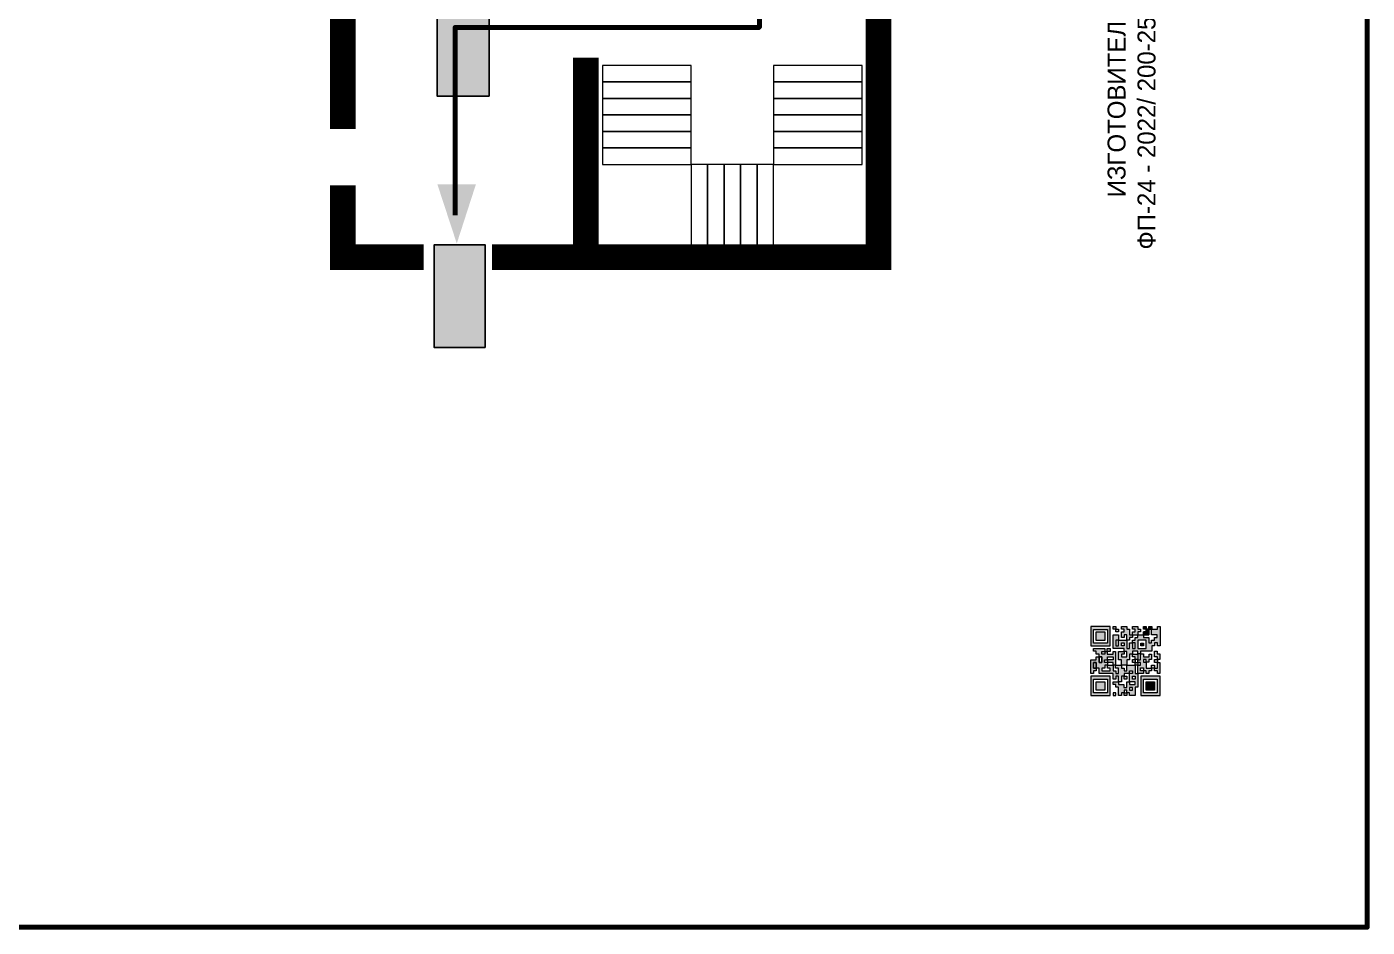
# Model space of a CAD drawing. Header units: millimetres. Extents: x 13810 to 67229, y 12374 to 21950.
# Drawn here: x 40703.6 to 40912.7, y 19087 to 19227.5 of the extents above; entities that cross this region are included whole.
import ezdxf

# ---------------------------------------------------------------- set-up
doc = ezdxf.new("R2010")
doc.units = ezdxf.units.MM
doc.layers.add('План_Штампы', color=7, linetype='Continuous')
doc.styles.add('обычный', font='arial.ttf')

# ---------------------------------------------------------------- blocks, each defined once
blk = doc.blocks.new('QR')
at = {"lineweight": 0}
h = blk.add_hatch(color=256, dxfattribs=at)
h.dxf.hatch_style = 1
h.paths.add_polyline_path([(9241.16, 2687.38), (9242.01, 2687.38), (9242.01, 2687.83), (9241.59, 2687.83), (9241.59, 2688.68), (9239.45, 2688.68), (9239.45, 2688.25), (9239.86, 2688.25), (9239.86, 2687.83), (9240.29, 2687.83), (9240.29, 2688.25), (9241.16, 2688.25), (9241.16, 2687.83), (9240.29, 2687.83), (9240.29, 2687.38), (9239.45, 2687.38), (9239.45, 2685.22), (9238.57, 2685.22), (9238.57, 2684.8), (9239.02, 2684.8), (9239.02, 2684.37), (9238.13, 2684.37), (9238.13, 2683.92), (9239.02, 2683.92), (9239.02, 2683.5), (9239.44, 2683.5), (9239.44, 2682.64), (9239.87, 2682.64), (9239.87, 2682.18), (9239.44, 2682.18), (9239.44, 2682.64), (9238.13, 2682.64), (9238.13, 2681.76), (9237.71, 2681.76), (9237.71, 2682.64), (9238.13, 2682.64), (9238.13, 2683.07), (9237.27, 2683.07), (9237.27, 2683.51), (9237.71, 2683.51), (9237.71, 2684.37), (9238.13, 2684.37), (9238.13, 2685.22), (9237.71, 2685.22), (9237.71, 2684.8), (9237.28, 2684.8), (9237.28, 2684.38), (9235.98, 2684.38), (9235.98, 2683.92), (9236.4, 2683.92), (9236.4, 2683.49), (9236.84, 2683.49), (9236.84, 2683.07), (9236.4, 2683.07), (9236.4, 2682.64), (9235.98, 2682.64), (9235.98, 2681.76), (9237.29, 2681.76), (9237.29, 2681.33), (9239.43, 2681.33), (9239.43, 2681.76), (9240.74, 2681.76), (9240.74, 2683.05), (9239.87, 2683.05), (9239.87, 2683.5), (9240.29, 2683.5), (9240.29, 2683.91), (9240.74, 2683.91), (9240.74, 2684.81), (9240.29, 2684.81), (9240.29, 2684.79), (9240.29, 2684.37), (9239.45, 2684.37), (9239.45, 2684.8), (9239.87, 2684.8), (9239.87, 2685.21), (9240.74, 2685.21), (9240.74, 2686.1), (9240.29, 2686.1), (9240.29, 2685.64), (9239.86, 2685.64), (9239.86, 2686.95), (9240.29, 2686.95), (9240.29, 2686.52), (9240.74, 2686.52), (9240.74, 2686.1), (9241.16, 2686.1), (9241.16, 2686.53), (9241.59, 2686.53), (9241.59, 2686.1), (9242.02, 2686.1), (9242.02, 2685.21), (9241.59, 2685.21), (9241.59, 2686.1), (9241.16, 2686.1), (9241.16, 2685.21), (9240.74, 2685.21), (9240.74, 2684.81), (9242.89, 2684.81), (9242.89, 2685.22), (9242.47, 2685.22), (9242.47, 2686.11), (9242.89, 2686.11), (9242.89, 2686.52), (9242.46, 2686.52), (9242.46, 2686.95), (9242.89, 2686.95), (9242.89, 2686.52), (9243.32, 2686.52), (9243.32, 2688.26), (9242.9, 2688.26), (9242.9, 2687.83), (9242.47, 2687.83), (9242.47, 2687.38), (9242.01, 2687.38), (9242.01, 2686.94), (9241.16, 2686.94)])
h.paths.add_polyline_path([(9239.02, 2682.18), (9239.02, 2681.76), (9238.54, 2681.76), (9238.54, 2682.18)], flags=16)
h.paths.add_polyline_path([(9237.27, 2682.65), (9237.27, 2682.19), (9236.83, 2682.19), (9236.83, 2682.65)], flags=16)
h = blk.add_hatch(color=256, dxfattribs=at)
h.dxf.hatch_style = 1
h.paths.add_polyline_path([(9238.15, 2687.83), (9236.83, 2687.83), (9236.83, 2686.52), (9238.15, 2686.52)], flags=0)
h.paths.add_polyline_path([(9239.01, 2685.65), (9239.01, 2688.68), (9235.98, 2688.68), (9235.98, 2685.65)])
h.paths.add_polyline_path([(9236.41, 2686.1), (9236.41, 2688.26), (9238.56, 2688.26), (9238.56, 2686.1)], flags=16)
h.paths.add_polyline_path([(9236.83, 2686.52), (9236.83, 2687.83), (9238.15, 2687.83), (9238.15, 2686.52)], flags=0)
h = blk.add_hatch(color=256, dxfattribs=at)
h.dxf.hatch_style = 1
h.paths.add_polyline_path([(9238.15, 2686.52), (9238.15, 2687.83), (9236.83, 2687.83), (9236.83, 2686.52)])
h.paths.add_polyline_path([(9245.91, 2686.52), (9245.91, 2687.83), (9244.59, 2687.83), (9244.59, 2686.52)], flags=0)
h.paths.add_polyline_path([(9246.77, 2685.65), (9246.77, 2688.68), (9243.74, 2688.68), (9243.74, 2685.65)])
h.paths.add_polyline_path([(9244.17, 2686.1), (9244.17, 2688.26), (9246.32, 2688.26), (9246.32, 2686.1)], flags=16)
h.paths.add_polyline_path([(9244.59, 2686.52), (9244.59, 2687.83), (9245.91, 2687.83), (9245.91, 2686.52)], flags=0)
h = blk.add_hatch(color=256, dxfattribs=at)
h.dxf.hatch_style = 1
h.paths.add_polyline_path([(9240.75, 2681.76), (9240.75, 2681.35), (9241.17, 2681.35), (9241.17, 2681.76)])
h.paths.add_polyline_path([(9241.6, 2682.18), (9241.17, 2682.18), (9241.17, 2681.76), (9241.6, 2681.76)])
h.paths.add_polyline_path([(9242.47, 2681.34), (9242.47, 2682.19), (9242.02, 2682.19), (9242.02, 2681.76), (9241.6, 2681.76), (9241.6, 2681.34)])
h.paths.add_polyline_path([(9239.87, 2678.3), (9239.44, 2678.3), (9239.44, 2677.89), (9241.17, 2677.89), (9241.17, 2678.3), (9240.28, 2678.3), (9240.28, 2678.73), (9239.87, 2678.73)])
h.paths.add_polyline_path([(9240.75, 2678.73), (9240.75, 2679.19), (9240.28, 2679.19), (9240.28, 2678.73)])
h.paths.add_polyline_path([(9241.6, 2678.73), (9241.17, 2678.73), (9241.17, 2678.3), (9241.6, 2678.3)])
h.paths.add_polyline_path([(9242.02, 2678.3), (9241.6, 2678.3), (9241.6, 2677.89), (9242.48, 2677.89), (9242.48, 2678.31), (9242.9, 2678.31), (9242.9, 2678.73), (9242.02, 2678.73)])
h.paths.add_polyline_path([(9246.36, 2684.37), (9246.36, 2684.79), (9245.93, 2684.79), (9245.93, 2684.37)])
h.paths.add_polyline_path([(9246.78, 2685.2), (9246.36, 2685.2), (9246.36, 2684.79), (9246.78, 2684.79)])
h.paths.add_polyline_path([(9245.91, 2687.83), (9244.59, 2687.83), (9244.59, 2686.52), (9245.91, 2686.52)])
h = blk.add_hatch(color=256, dxfattribs=at)
h.dxf.hatch_style = 1
h.paths.add_polyline_path([(9243.32, 2686.11), (9242.89, 2686.11), (9242.89, 2685.64), (9243.32, 2685.64)])
h.paths.add_polyline_path([(9239.02, 2683.07), (9239.02, 2683.5), (9238.56, 2683.5), (9238.56, 2683.07)])
h.paths.add_polyline_path([(9236.4, 2684.8), (9236.4, 2685.22), (9235.98, 2685.22), (9235.98, 2684.8)])
h.paths.add_polyline_path([(9236.4, 2683.07), (9236.4, 2683.49), (9235.98, 2683.49), (9235.98, 2683.07)])
h = blk.add_hatch(color=256, dxfattribs=at)
h.dxf.hatch_style = 1
h.paths.add_polyline_path([(9243.32, 2682.64), (9243.32, 2683.07), (9244.62, 2683.07), (9244.62, 2684.37), (9243.74, 2684.37), (9243.74, 2684.8), (9244.62, 2684.8), (9244.62, 2684.37), (9245.48, 2684.37), (9245.48, 2685.22), (9243.32, 2685.22), (9243.32, 2683.5), (9242.89, 2683.5), (9242.89, 2683.06), (9242.01, 2683.06), (9242.01, 2683.91), (9242.47, 2683.91), (9242.47, 2683.5), (9242.89, 2683.5), (9242.89, 2684.38), (9241.59, 2684.38), (9241.59, 2683.91), (9240.74, 2683.91), (9240.74, 2683.05), (9241.59, 2683.05), (9241.59, 2682.64), (9242.47, 2682.64), (9242.47, 2682.19), (9242.91, 2682.19), (9242.91, 2681.34), (9242.48, 2681.34), (9242.48, 2680.91), (9242.91, 2680.91), (9242.91, 2679.17), (9243.75, 2679.17), (9243.75, 2678.73), (9244.2, 2678.73), (9244.2, 2678.3), (9243.75, 2678.3), (9243.75, 2677.88), (9246.78, 2677.88), (9246.78, 2678.3), (9246.35, 2678.3), (9246.35, 2679.19), (9245.48, 2679.19), (9245.48, 2678.31), (9245.05, 2678.31), (9245.05, 2678.73), (9244.62, 2678.73), (9244.62, 2679.19), (9244.2, 2679.19), (9244.2, 2679.61), (9245.05, 2679.61), (9245.05, 2680.46), (9245.48, 2680.46), (9245.48, 2681.34), (9245.04, 2681.34), (9245.04, 2681.76), (9244.63, 2681.76), (9244.63, 2682.19), (9244.21, 2682.19), (9244.21, 2681.76), (9243.32, 2681.76), (9243.32, 2682.19), (9244.21, 2682.19), (9244.21, 2682.64)])
h.paths.add_polyline_path([(9243.75, 2683.49), (9243.75, 2683.92), (9244.21, 2683.92), (9244.21, 2683.49)], flags=16)
h.paths.add_polyline_path([(9243.32, 2681.34), (9244.63, 2681.34), (9244.63, 2680.04), (9243.32, 2680.04)], flags=16)
h.paths.add_polyline_path([(9243.76, 2680.89), (9244.18, 2680.89), (9244.18, 2680.48), (9243.76, 2680.48)], flags=0)
h = blk.add_hatch(color=256, dxfattribs=at)
h.dxf.hatch_style = 1
h.paths.add_polyline_path([(9246.36, 2683.07), (9246.78, 2683.07), (9246.78, 2683.92), (9246.36, 2683.92), (9246.36, 2683.49), (9245.92, 2683.49), (9245.92, 2683.92), (9245.06, 2683.92), (9245.06, 2683.49), (9245.48, 2683.49), (9245.48, 2683.07), (9244.62, 2683.07), (9244.62, 2682.65), (9245.05, 2682.65), (9245.05, 2682.18), (9245.48, 2682.18), (9245.48, 2682.65), (9246.36, 2682.65)])
h.paths.add_polyline_path([(9246.78, 2682.18), (9246.36, 2682.18), (9246.36, 2681.75), (9245.92, 2681.75), (9245.92, 2682.18), (9245.48, 2682.18), (9245.48, 2681.34), (9245.48, 2681.34), (9245.94, 2681.34), (9245.94, 2680.91), (9246.36, 2680.91), (9246.36, 2681.34), (9246.78, 2681.34)])
h = blk.add_hatch(color=256, dxfattribs=at)
h.dxf.hatch_style = 1
h.paths.add_polyline_path([(9235.98, 2680.9), (9235.98, 2677.86), (9239.02, 2677.86), (9239.02, 2680.9)])
h.paths.add_polyline_path([(9238.57, 2680.48), (9238.57, 2678.32), (9236.41, 2678.32), (9236.41, 2680.48)], flags=16)
h.paths.add_polyline_path([(9238.15, 2680.05), (9238.15, 2678.74), (9236.83, 2678.74), (9236.83, 2680.05)], flags=0)
h = blk.add_hatch(color=256, dxfattribs=at)
h.dxf.hatch_style = 1
h.paths.add_polyline_path([(9242.02, 2680.46), (9242.48, 2680.46), (9242.48, 2680.91), (9241.58, 2680.91), (9241.58, 2681.35), (9241.17, 2681.35), (9241.17, 2680.91), (9240.75, 2680.91), (9240.75, 2681.33), (9239.43, 2681.33), (9239.43, 2680.46), (9239.86, 2680.46), (9239.86, 2680.92), (9240.3, 2680.92), (9240.3, 2680.46), (9239.86, 2680.46), (9239.86, 2680.04), (9239.44, 2680.04), (9239.44, 2679.62), (9239.86, 2679.62), (9239.86, 2679.19), (9240.29, 2679.19), (9240.29, 2680.03), (9241.18, 2680.03), (9241.18, 2680.47), (9241.6, 2680.47), (9241.6, 2680.03), (9241.18, 2680.03), (9241.18, 2679.61), (9241.6, 2679.61), (9241.6, 2679.19), (9242.47, 2679.19), (9242.47, 2679.6), (9242.02, 2679.6)])
h = blk.add_hatch(color=256, dxfattribs=at)
h.dxf.hatch_style = 1
h.paths.add_polyline_path([(9244.18, 2680.48), (9244.18, 2680.89), (9243.76, 2680.89), (9243.76, 2680.48)])
h = blk.add_hatch(color=256, dxfattribs=at)
h.dxf.hatch_style = 1
h.paths.add_polyline_path([(9238.15, 2680.05), (9236.83, 2680.05), (9236.83, 2678.74), (9238.15, 2678.74)])
h = blk.add_hatch(color=256, dxfattribs=at)
h.dxf.hatch_style = 1
h.paths.add_polyline_path([(9245.93, 2680.04), (9245.93, 2680.46), (9245.48, 2680.46), (9245.48, 2679.62), (9246.35, 2679.62), (9246.35, 2680.04)])
h.paths.add_polyline_path([(9246.78, 2680.04), (9246.78, 2680.46), (9246.35, 2680.46), (9246.35, 2680.04)])
h.paths.add_polyline_path([(9246.78, 2679.18), (9246.78, 2679.62), (9246.35, 2679.62), (9246.35, 2679.18)])
for points in [[(9237.71, 2685.22), (9238.13, 2685.22), (9238.13, 2684.37), (9237.71, 2684.37), (9237.71, 2683.51), (9237.27, 2683.51), (9237.27, 2683.07), (9238.13, 2683.07), (9238.13, 2682.64), (9237.71, 2682.64), (9237.71, 2681.76), (9238.13, 2681.76), (9238.13, 2682.64), (9239.44, 2682.64), (9239.44, 2683.5), (9239.02, 2683.5), (9239.02, 2683.07), (9238.56, 2683.07), (9238.56, 2683.5), (9239.02, 2683.5), (9239.02, 2683.92), (9238.13, 2683.92), (9238.13, 2684.37), (9239.02, 2684.37), (9239.02, 2684.8), (9238.57, 2684.8), (9238.57, 2685.22), (9239.45, 2685.22), (9239.45, 2687.38), (9240.29, 2687.38), (9240.29, 2687.83), (9239.86, 2687.83), (9239.86, 2688.25), (9239.45, 2688.25), (9239.45, 2688.68), (9241.59, 2688.68), (9241.59, 2687.83), (9242.01, 2687.83), (9242.01, 2687.38), (9242.47, 2687.38), (9242.47, 2687.83), (9242.9, 2687.83), (9242.9, 2688.26), (9243.32, 2688.26), (9243.32, 2686.52), (9242.89, 2686.52), (9242.89, 2686.11), (9243.32, 2686.11), (9243.32, 2685.64), (9242.89, 2685.64), (9242.89, 2686.11), (9242.47, 2686.11), (9242.47, 2685.22), (9242.89, 2685.22), (9242.89, 2684.81), (9240.74, 2684.81), (9240.74, 2683.91), (9241.59, 2683.91), (9241.59, 2684.38), (9242.89, 2684.38), (9242.89, 2683.5), (9242.47, 2683.5), (9242.47, 2683.91), (9242.01, 2683.91), (9242.01, 2683.06), (9242.89, 2683.06), (9242.89, 2683.5), (9243.32, 2683.5), (9243.32, 2685.22), (9245.48, 2685.22), (9245.48, 2684.37), (9244.62, 2684.37), (9244.62, 2683.07), (9245.48, 2683.07), (9245.48, 2683.49), (9245.06, 2683.49), (9245.06, 2683.92), (9245.92, 2683.92), (9245.92, 2683.49), (9246.36, 2683.49), (9246.36, 2683.92), (9246.78, 2683.92), (9246.78, 2683.07), (9246.36, 2683.07), (9246.36, 2682.65), (9245.48, 2682.65), (9245.48, 2682.18), (9245.92, 2682.18), (9245.92, 2681.75), (9246.36, 2681.75), (9246.36, 2682.18), (9246.78, 2682.18), (9246.78, 2681.34), (9246.36, 2681.34), (9246.36, 2680.91), (9245.94, 2680.91), (9245.94, 2681.34), (9245.48, 2681.34), (9245.48, 2680.46), (9245.93, 2680.46), (9245.93, 2680.04), (9246.35, 2680.04), (9246.35, 2680.46), (9246.78, 2680.46), (9246.78, 2680.04), (9246.78, 2680.04), (9246.35, 2680.04), (9246.35, 2679.62), (9246.78, 2679.62), (9246.78, 2679.18), (9246.35, 2679.18), (9246.35, 2678.3), (9246.78, 2678.3), (9246.78, 2677.88), (9243.75, 2677.88), (9243.75, 2678.3), (9244.2, 2678.3), (9244.2, 2678.73), (9243.75, 2678.73), (9243.75, 2679.17), (9242.91, 2679.17), (9242.91, 2680.91), (9242.48, 2680.91), (9242.48, 2680.46), (9242.02, 2680.46), (9242.02, 2679.6), (9242.47, 2679.6), (9242.47, 2679.19), (9241.6, 2679.19), (9241.6, 2679.61), (9241.18, 2679.61), (9241.18, 2680.03), (9240.29, 2680.03), (9240.29, 2679.19), (9240.75, 2679.19), (9240.75, 2678.73), (9240.28, 2678.73), (9240.28, 2678.3), (9241.17, 2678.3), (9241.17, 2678.73), (9241.6, 2678.73), (9241.6, 2678.3), (9242.02, 2678.3), (9242.02, 2678.73), (9242.9, 2678.73), (9242.9, 2678.31), (9242.48, 2678.31), (9242.48, 2677.89), (9241.6, 2677.89), (9241.6, 2678.3), (9241.17, 2678.3), (9241.17, 2677.89), (9239.44, 2677.89), (9239.44, 2678.3), (9239.87, 2678.3), (9239.87, 2678.73), (9240.28, 2678.73), (9240.28, 2679.19), (9240.29, 2679.19), (9239.86, 2679.19), (9239.86, 2679.62), (9239.44, 2679.62), (9239.44, 2680.04), (9239.86, 2680.04), (9239.86, 2680.46), (9239.43, 2680.46), (9239.43, 2681.33), (9237.29, 2681.33), (9237.29, 2681.76), (9235.98, 2681.76), (9235.98, 2682.64), (9236.4, 2682.64), (9236.4, 2683.07), (9235.98, 2683.07), (9235.98, 2683.49), (9236.4, 2683.49), (9236.4, 2683.92), (9235.98, 2683.92), (9235.98, 2684.38), (9237.28, 2684.38), (9237.28, 2684.8), (9237.71, 2684.8), (9237.71, 2685.22), (9237.92, 2685.22)], [(9240.74, 2686.1), (9240.74, 2686.52), (9240.29, 2686.52), (9240.29, 2686.95), (9239.86, 2686.95), (9239.86, 2685.64), (9240.29, 2685.64), (9240.29, 2686.1), (9240.74, 2686.1), (9240.74, 2686.52)], [(9240.74, 2685.21), (9239.87, 2685.21), (9239.87, 2684.8), (9239.45, 2684.8), (9239.45, 2684.37), (9240.29, 2684.37), (9240.29, 2684.79), (9240.29, 2684.81), (9240.74, 2684.81), (9240.74, 2685.21), (9239.87, 2685.21)], [(9240.74, 2683.05), (9240.74, 2681.76), (9239.43, 2681.76), (9239.43, 2681.33), (9240.75, 2681.33), (9240.75, 2681.35), (9240.75, 2680.91), (9241.17, 2680.91), (9241.17, 2681.35), (9241.58, 2681.35), (9241.58, 2680.91), (9242.48, 2680.91), (9242.48, 2681.34), (9242.91, 2681.34), (9242.91, 2682.19), (9242.47, 2682.19), (9242.47, 2682.64), (9241.59, 2682.64), (9241.59, 2683.05), (9240.74, 2683.05)], [(9240.74, 2683.91), (9240.29, 2683.91), (9240.29, 2683.5), (9239.87, 2683.5), (9239.87, 2683.05), (9240.74, 2683.05), (9240.74, 2683.91)], [(9244.62, 2683.07), (9243.32, 2683.07), (9243.32, 2682.64), (9244.21, 2682.64), (9244.21, 2682.19), (9243.32, 2682.19), (9243.32, 2681.76), (9244.21, 2681.76), (9244.21, 2682.19), (9244.63, 2682.19), (9244.63, 2681.76), (9245.04, 2681.76), (9245.04, 2681.34), (9245.48, 2681.34)], [(9244.62, 2684.37), (9244.62, 2684.8), (9243.74, 2684.8), (9243.74, 2684.37), (9244.62, 2684.37)], [(9245.48, 2682.18), (9245.05, 2682.18), (9245.05, 2682.65), (9244.62, 2682.65), (9244.62, 2683.07)], [(9239.86, 2680.46), (9239.86, 2680.92), (9240.3, 2680.92), (9240.3, 2680.46), (9239.86, 2680.46)], [(9241.6, 2681.76), (9242.02, 2681.76), (9242.02, 2682.19), (9242.47, 2682.19), (9242.47, 2681.34), (9241.6, 2681.34), (9241.6, 2681.76)], [(9245.48, 2682.18), (9245.48, 2681.34)], [(9245.48, 2680.46), (9245.05, 2680.46), (9245.05, 2679.61), (9244.2, 2679.61), (9244.2, 2679.19), (9244.62, 2679.19), (9244.62, 2678.73), (9245.05, 2678.73), (9245.05, 2678.31), (9245.48, 2678.31), (9245.48, 2679.19), (9246.35, 2679.19), (9246.35, 2679.07)], [(9246.35, 2679.62), (9245.48, 2679.62), (9245.48, 2680.46)], [(9245.48, 2680.46), (9245.48, 2679.62), (9246.35, 2679.62), (9246.35, 2680.04), (9245.93, 2680.04), (9245.93, 2680.46), (9245.48, 2680.46), (9245.48, 2679.62)], [(9246.35, 2679.62), (9246.35, 2679.18)]]:
    blk.add_lwpolyline(points, dxfattribs=at)
for points in [[(9235.98, 2685.65), (9239.01, 2685.65), (9239.01, 2688.68), (9235.98, 2688.68)], [(9236.41, 2688.26), (9238.56, 2688.26), (9238.56, 2686.1), (9236.41, 2686.1)], [(9236.83, 2687.83), (9238.15, 2687.83), (9238.15, 2686.52), (9236.83, 2686.52)], [(9240.29, 2687.83), (9241.16, 2687.83), (9241.16, 2688.25), (9240.29, 2688.25)], [(9240.29, 2688.25), (9241.16, 2688.25), (9241.16, 2687.83), (9240.29, 2687.83)], [(9242.01, 2687.38), (9241.16, 2687.38), (9241.16, 2686.94), (9242.01, 2686.94)], [(9241.16, 2687.38), (9242.01, 2687.38), (9242.01, 2686.94), (9241.16, 2686.94)], [(9242.89, 2686.52), (9242.46, 2686.52), (9242.46, 2686.95), (9242.89, 2686.95)], [(9243.74, 2685.65), (9246.77, 2685.65), (9246.77, 2688.68), (9243.74, 2688.68)], [(9244.17, 2688.26), (9246.32, 2688.26), (9246.32, 2686.1), (9244.17, 2686.1)], [(9244.59, 2687.83), (9245.91, 2687.83), (9245.91, 2686.52), (9244.59, 2686.52)], [(9235.98, 2684.8), (9236.4, 2684.8), (9236.4, 2685.22), (9235.98, 2685.22)], [(9241.16, 2686.1), (9240.74, 2686.1), (9240.74, 2685.21), (9241.16, 2685.21)], [(9241.16, 2686.53), (9241.59, 2686.53), (9241.59, 2686.1), (9241.16, 2686.1)], [(9241.59, 2686.1), (9242.02, 2686.1), (9242.02, 2685.21), (9241.59, 2685.21)], [(9246.36, 2685.2), (9246.78, 2685.2), (9246.78, 2684.79), (9246.36, 2684.79)], [(9236.4, 2683.07), (9236.84, 2683.07), (9236.84, 2683.49), (9236.4, 2683.49)], [(9243.75, 2683.92), (9244.21, 2683.92), (9244.21, 2683.49), (9243.75, 2683.49)], [(9245.93, 2684.79), (9246.36, 2684.79), (9246.36, 2684.37), (9245.93, 2684.37)], [(9235.98, 2677.86), (9239.02, 2677.86), (9239.02, 2680.9), (9235.98, 2680.9)], [(9236.83, 2682.19), (9237.27, 2682.19), (9237.27, 2682.65), (9236.83, 2682.65)], [(9238.54, 2682.18), (9239.02, 2682.18), (9239.02, 2681.76), (9238.54, 2681.76)], [(9239.44, 2682.64), (9239.87, 2682.64), (9239.87, 2682.18), (9239.44, 2682.18)], [(9240.75, 2681.76), (9241.17, 2681.76), (9241.17, 2681.35), (9240.75, 2681.35)], [(9241.17, 2682.18), (9241.6, 2682.18), (9241.6, 2681.76), (9241.17, 2681.76)], [(9243.32, 2680.04), (9244.63, 2680.04), (9244.63, 2681.34), (9243.32, 2681.34)], [(9243.76, 2680.89), (9244.18, 2680.89), (9244.18, 2680.48), (9243.76, 2680.48)], [(9236.41, 2680.48), (9238.57, 2680.48), (9238.57, 2678.32), (9236.41, 2678.32)], [(9236.83, 2680.05), (9238.15, 2680.05), (9238.15, 2678.74), (9236.83, 2678.74)], [(9241.18, 2680.03), (9241.6, 2680.03), (9241.6, 2680.47), (9241.18, 2680.47)]]:
    blk.add_lwpolyline(points, close=True, dxfattribs=at)
blk = doc.blocks.new('A$C32E8229D')
at = {"true_color": 0xffffff}
blk.add_hatch(color=7, dxfattribs=at).paths.add_polyline_path([(0, 0), (0, -8), (16, -8), (16, 0)])
h = blk.add_hatch(color=126)
h.paths.add_polyline_path([(0.2, -0.2), (15.8, -0.2), (15.8, -7.8), (0.2, -7.8)])
h.paths.add_polyline_path([(13.49, -2.05), (12.08, -2.05), (11.37, -2.63, 0.162397), (11.29, -2.84), (11.29, -3.63), (10.35, -3.63), (10.35, -4.05), (11.68, -4.05), (11.68, -3.48), (12.26, -4.28), (11.29, -5.1), (11.29, -6.78), (11.85, -6.78), (11.85, -5.44), (12.8, -4.64), (12.8, -5.94), (14.46, -5.94), (14.46, -5.39), (13.45, -5.39), (13.45, -3.97), (12.46, -2.59), (13.15, -2.59), (13.69, -3.34), (14.18, -3)], flags=16)
h.paths.add_polyline_path([(10.74, -1.82, 1), (11.8, -1.82, 1)], flags=16)
h.paths.add_polyline_path([(9.39, -3.59), (5.99, -3.59), (6.56, -3.03), (5.91, -3.03), (5.1, -3.83), (5.91, -4.64), (6.56, -4.64), (5.99, -4.09), (9.39, -4.09)], flags=16)
h.paths.add_polyline_path([(4.29, -1.08), (1.72, -1.08), (1.72, -6.6), (4.29, -6.6)], flags=16)
at = {"color": 126}
blk.add_lwpolyline([(16, -8), (0, -8), (0, 0), (16, 0)], close=True, dxfattribs=at)
blk = doc.blocks.new('A$C7B4425F7')
at = {"true_color": 0xffffff}
blk.add_hatch(color=7, dxfattribs=at).paths.add_polyline_path([(0, 0), (-16, 0), (-16, -8), (0, -8)])
h = blk.add_hatch(color=126)
h.paths.add_polyline_path([(-0.2, -0.2), (-15.8, -0.2), (-15.8, -7.8), (-0.2, -7.8)])
h.paths.add_polyline_path([(-11.76, -2.03), (-11.76, -3.66), (-11.17, -3.66, -0.568275), (-11.17, -6.18), (-12.58, -6.18), (-12.58, -2.03)], flags=16)
h.paths.add_polyline_path([(-13.33, -4.12, -0.495768), (-13.59, -6.18), (-15.03, -6.18), (-15.03, -2.03), (-13.59, -2.03, -0.487973)], flags=16)
h.paths.add_polyline_path([(-10.25, -2.03), (-9.48, -2.03), (-9.48, -6.18), (-10.25, -6.18)], flags=16)
h.paths.add_polyline_path([(-13.84, -3.69), (-14.24, -3.69), (-14.24, -3.03), (-13.9, -3.03, -0.692621)], flags=0)
h.paths.add_polyline_path([(-9.15, -2.03), (-8.4, -2.03), (-8.04, -3.07), (-7.68, -2.03), (-6.93, -2.03), (-7.64, -4.1), (-6.93, -6.18), (-7.68, -6.18), (-8.04, -5.14), (-8.4, -6.18), (-9.15, -6.18), (-8.44, -4.1)], flags=16)
h.paths.add_polyline_path([(-11.76, -4.46), (-11.42, -4.46, -0.692621), (-11.36, -5.12), (-11.76, -5.12)], flags=0)
h.paths.add_polyline_path([(-13.9, -5.2), (-14.24, -5.2), (-14.24, -4.55), (-13.84, -4.55, -0.708038)], flags=0)
edge = h.paths.add_edge_path(flags=16)
edge.add_ellipse((-5.51, -4.08), major_axis=(0, 2.05), ratio=0.586184, start_angle=0, end_angle=360)
edge = h.paths.add_edge_path(flags=0)
edge.add_ellipse((-5.51, -4.08), major_axis=(0, 1.14), ratio=0.454828, start_angle=0, end_angle=360)
h.paths.add_polyline_path([(-4.13, -4.96, 0.377264), (-3.48, -4.52, 0.0555), (-3.16, -2.03), (-1.66, -2.03), (-1.66, -4.96), (-0.96, -4.96), (-0.96, -7.01), (-1.75, -7.01), (-1.75, -6.18), (-3.3, -6.18), (-3.3, -7.02), (-4.13, -7.02)], flags=16)
h.paths.add_polyline_path([(-2.73, -2.91), (-2.28, -2.91), (-2.28, -4.96), (-3.05, -4.96, 0.079136)], flags=0)
at = {"color": 126}
blk.add_lwpolyline([(-16, -8), (0, -8), (0, 0), (-16, 0)], close=True, dxfattribs=at)

msp = doc.modelspace()

# ---------------------------------------------------------------- linework, layer by layer
at = {"color": 2, "lineweight": 100}
msp.add_lwpolyline([(40312.67, 19481.99), (40912.67, 19481.99), (40912.67, 19086.99), (40312.67, 19086.99)], close=True, dxfattribs=at)
at = {"color": 126, "lineweight": 100, "true_color": 0x008754}
msp.add_lwpolyline([(40857.91, 19321.78), (40817.86, 19321.78), (40817.86, 19227.39), (40770.38, 19227.39), (40770.38, 19198.1)], dxfattribs=at)
at = {"lineweight": 0, "const_width": 4}
for points in [[(40836.43, 19245.06), (40836.43, 19191.55), (40776.14, 19191.55)], [(40752.87, 19211.52), (40752.87, 19240.56)], [(40790.79, 19222.67), (40790.79, 19191.55)], [(40765.46, 19191.55), (40752.87, 19191.55), (40752.87, 19202.73)]]:
    msp.add_lwpolyline(points, dxfattribs=at)
at = {"lineweight": 0}
for points in [[(40807.19, 19221.46), (40793.37, 19221.46), (40793.37, 19218.88), (40807.19, 19218.88)], [(40833.89, 19221.46), (40820.07, 19221.46), (40820.07, 19218.88), (40833.89, 19218.88)], [(40807.19, 19218.88), (40793.37, 19218.88), (40793.37, 19216.31), (40807.19, 19216.31)], [(40833.89, 19218.88), (40820.07, 19218.88), (40820.07, 19216.31), (40833.89, 19216.31)], [(40807.19, 19216.31), (40793.37, 19216.31), (40793.37, 19213.73), (40807.19, 19213.73)], [(40833.89, 19216.31), (40820.07, 19216.31), (40820.07, 19213.73), (40833.89, 19213.73)], [(40807.19, 19213.73), (40793.37, 19213.73), (40793.37, 19211.16), (40807.19, 19211.16)], [(40833.89, 19213.73), (40820.07, 19213.73), (40820.07, 19211.16), (40833.89, 19211.16)], [(40807.19, 19211.16), (40793.37, 19211.16), (40793.37, 19208.58), (40807.19, 19208.58)], [(40807.19, 19211.16), (40793.37, 19211.16), (40793.37, 19208.58), (40807.19, 19208.58)], [(40833.89, 19211.16), (40820.07, 19211.16), (40820.07, 19208.58), (40833.89, 19208.58)], [(40833.89, 19211.16), (40820.07, 19211.16), (40820.07, 19208.58), (40833.89, 19208.58)], [(40807.19, 19208.58), (40793.37, 19208.58), (40793.37, 19206.01), (40807.19, 19206.01)], [(40833.89, 19208.58), (40820.07, 19208.58), (40820.07, 19206.01), (40833.89, 19206.01)], [(40809.77, 19192.18), (40809.77, 19206.01), (40807.19, 19206.01), (40807.19, 19192.18)], [(40809.77, 19192.18), (40809.77, 19206.01), (40807.19, 19206.01), (40807.19, 19192.18)], [(40812.34, 19192.18), (40812.34, 19206.01), (40809.77, 19206.01), (40809.77, 19192.18)], [(40814.92, 19192.18), (40814.92, 19206.01), (40812.34, 19206.01), (40812.34, 19192.18)], [(40817.5, 19192.18), (40817.5, 19206.01), (40814.92, 19206.01), (40814.92, 19192.18)], [(40820.07, 19192.18), (40820.07, 19206.01), (40817.5, 19206.01), (40817.5, 19192.18)]]:
    msp.add_lwpolyline(points, close=True, dxfattribs=at)
at = {"layer": 'План_Штампы', "color": 126, "true_color": 0x008754}
msp.add_solid([(40767.62, 19202.91), (40773.63, 19202.89), (40770.65, 19193.67)], dxfattribs=at)

# ---------------------------------------------------------------- block references
at = {"color": 22, "lineweight": 100, "true_color": 0xbb1e10, "rotation": 90}
msp.add_blockref('QR', (43558.24, 9887.14), dxfattribs=at)
at = {"layer": 'План_Штампы', "color": 126, "true_color": 0x008754, "xscale": 1.012510887696, "yscale": 1.012510887696, "zscale": 1.012510887696, "rotation": 89.99786532371438}
msp.add_blockref('A$C32E8229D', (40767.58, 19216.68), dxfattribs=at)
at = {"layer": 'План_Штампы', "rotation": 90}
msp.add_blockref('A$C7B4425F7', (40767.1, 19193.45), dxfattribs=at)

# ---------------------------------------------------------------- texts
at = {"lineweight": 0, "insert": (40875.93, 19233.56), "char_height": 2.8, "width": 191.3484, "attachment_point": 5, "rotation": 90, "style": 'обычный'}
msp.add_mtext('\\pi-8.4,l8.4,t8.4;{\\fProxima Nova Rg|b0|i0|c204|p2;ИЗГОТОВИТЕЛЬ: ИП АНДРЕЕВ А. А.\\fProxima Nova Rg|b0|i0|c0|p2; \\fProxima Nova Rg|b0|i0|c204|p2;\\PФП-24 - 2022/ 200-25-1440 ГОСТ 34428-2018-Е}', dxfattribs=at)

doc.saveas('drawing.dxf')
